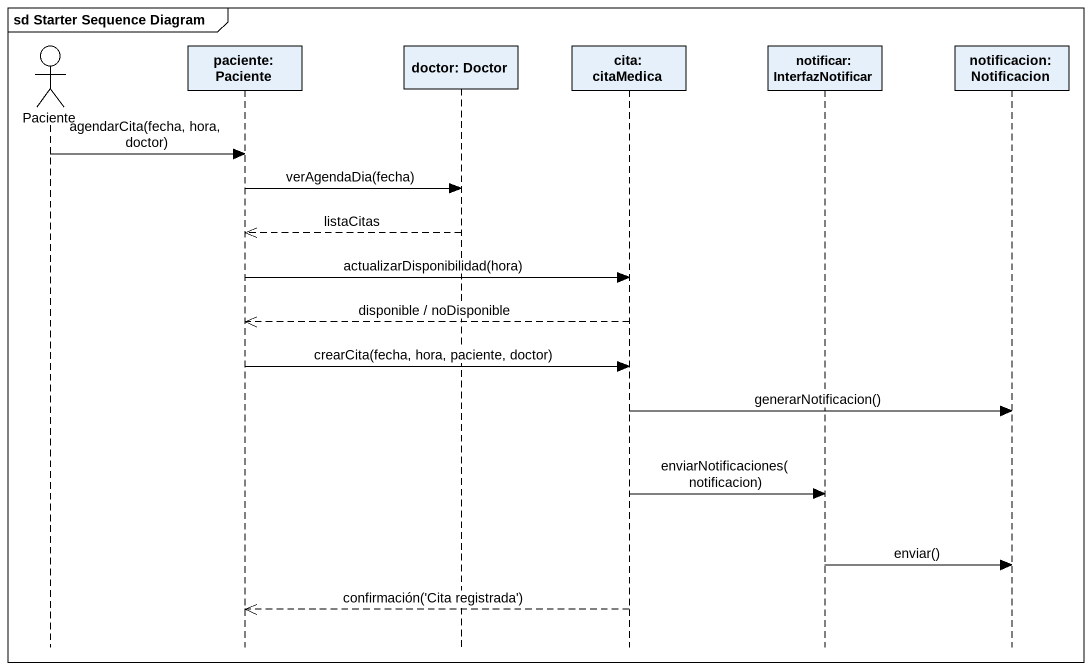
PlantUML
@startuml
mainframe sd Starter Sequence Diagram
hide footbox
actor Paciente
participant "paciente: Paciente" as paciente_Paciente
participant "doctor: Doctor" as doctor_Doctor
participant "cita: citaMedica" as cita_citaMedica
participant "notificar: InterfazNotificar" as notificar_InterfazNotificar
participant "notificacion: Notificacion" as notificacion_Notificacion

Paciente -> paciente_Paciente : agendarCita(fecha, hora, doctor)
paciente_Paciente -> doctor_Doctor : verAgendaDia(fecha)
doctor_Doctor -->> paciente_Paciente : listaCitas
paciente_Paciente -> cita_citaMedica : actualizarDisponibilidad(hora)
cita_citaMedica -->> paciente_Paciente : disponible / noDisponible
paciente_Paciente -> cita_citaMedica : crearCita(fecha, hora, paciente, doctor)
cita_citaMedica -> notificacion_Notificacion : generarNotificacion()
cita_citaMedica -> notificar_InterfazNotificar : enviarNotificaciones(notificacion)
notificar_InterfazNotificar -> notificacion_Notificacion : enviar()
cita_citaMedica -->> paciente_Paciente : confirmación('Cita registrada')
@enduml
